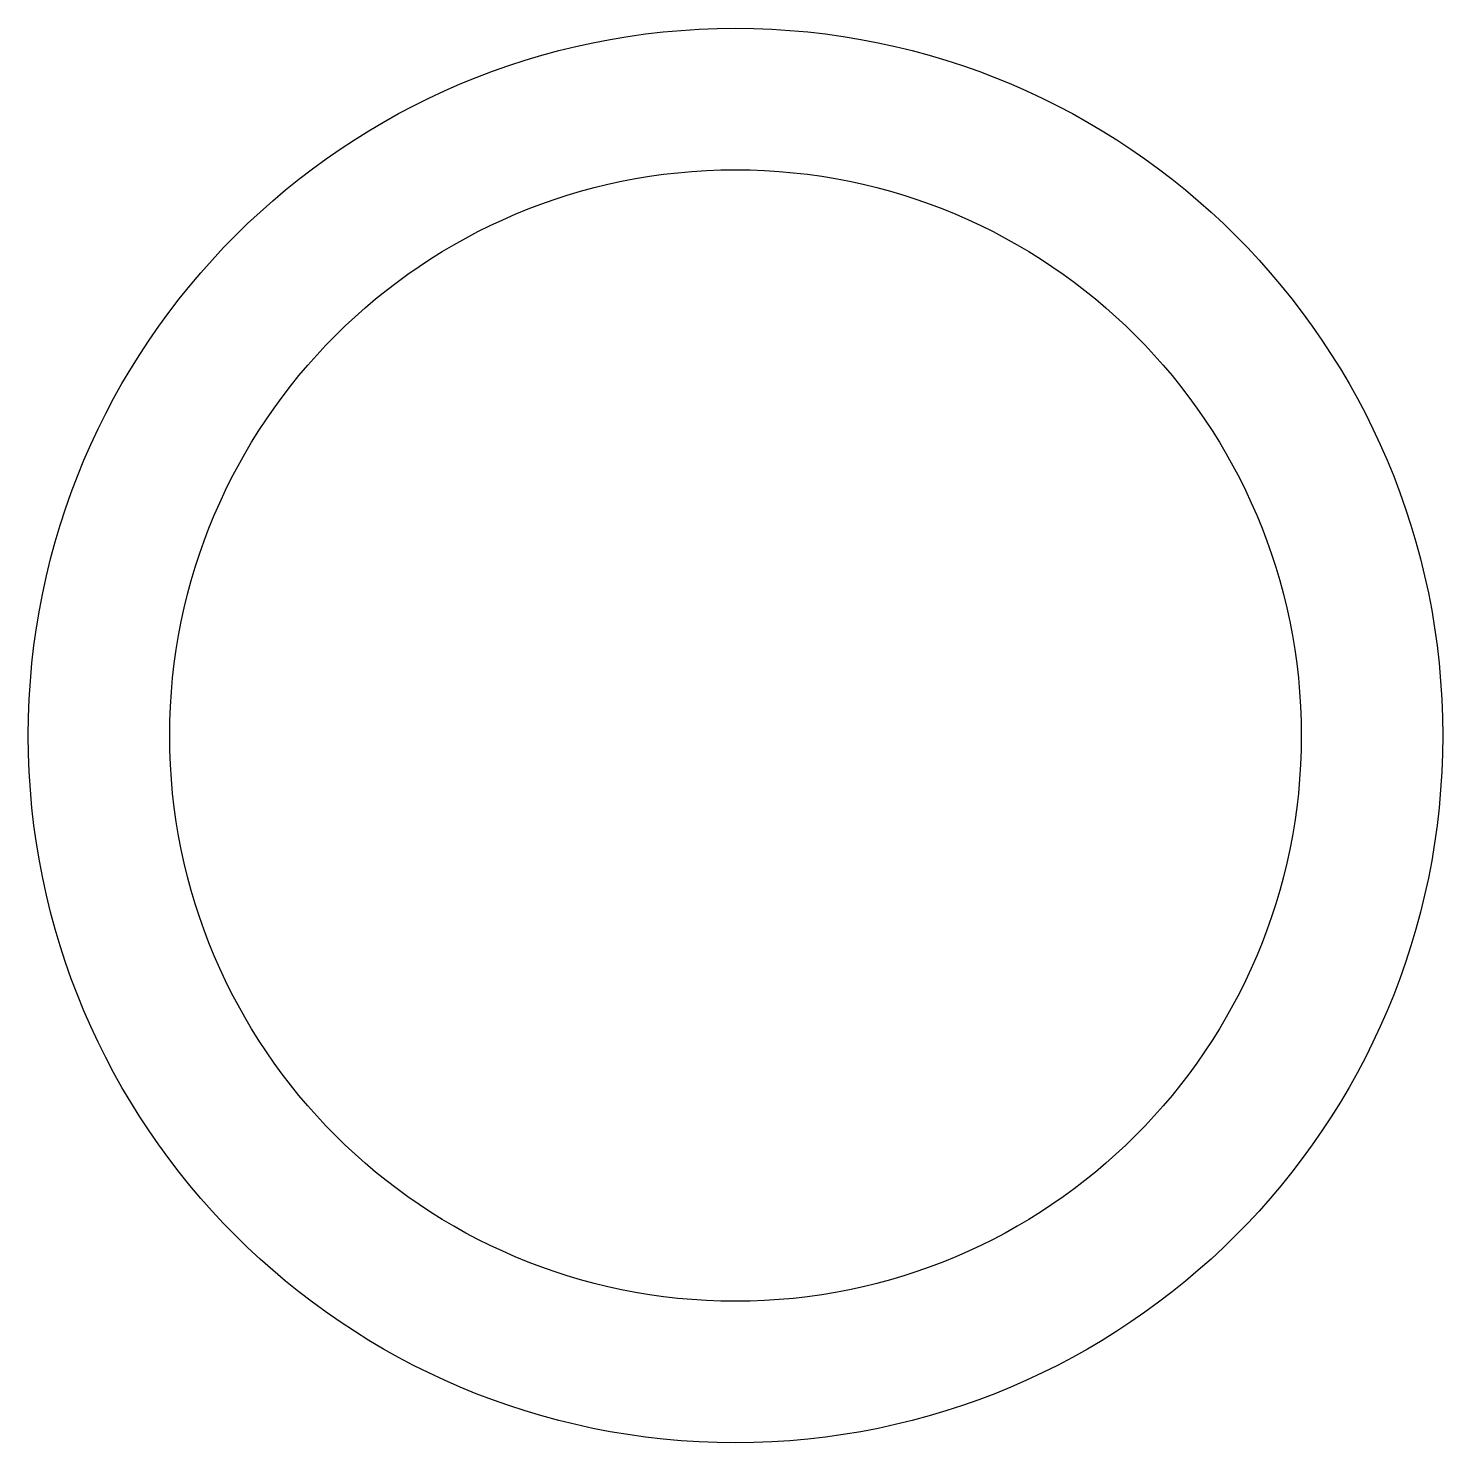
# Model space of a CAD drawing. Extents: x 149 to 159, y 214 to 224.
import ezdxf

# ---------------------------------------------------------------- set-up
doc = ezdxf.new("R2010")
doc.units = 0
doc.header["$LTSCALE"] = 15
doc.layers.add('ANA', color=220, linetype='CONTINUOUS')

msp = doc.modelspace()

# ---------------------------------------------------------------- linework, layer by layer
at = {"layer": 'ANA', "color": 0}
for radius in [5, 4]:
    msp.add_circle((153.953, 219.021), radius, dxfattribs=at)

doc.saveas('drawing.dxf')
